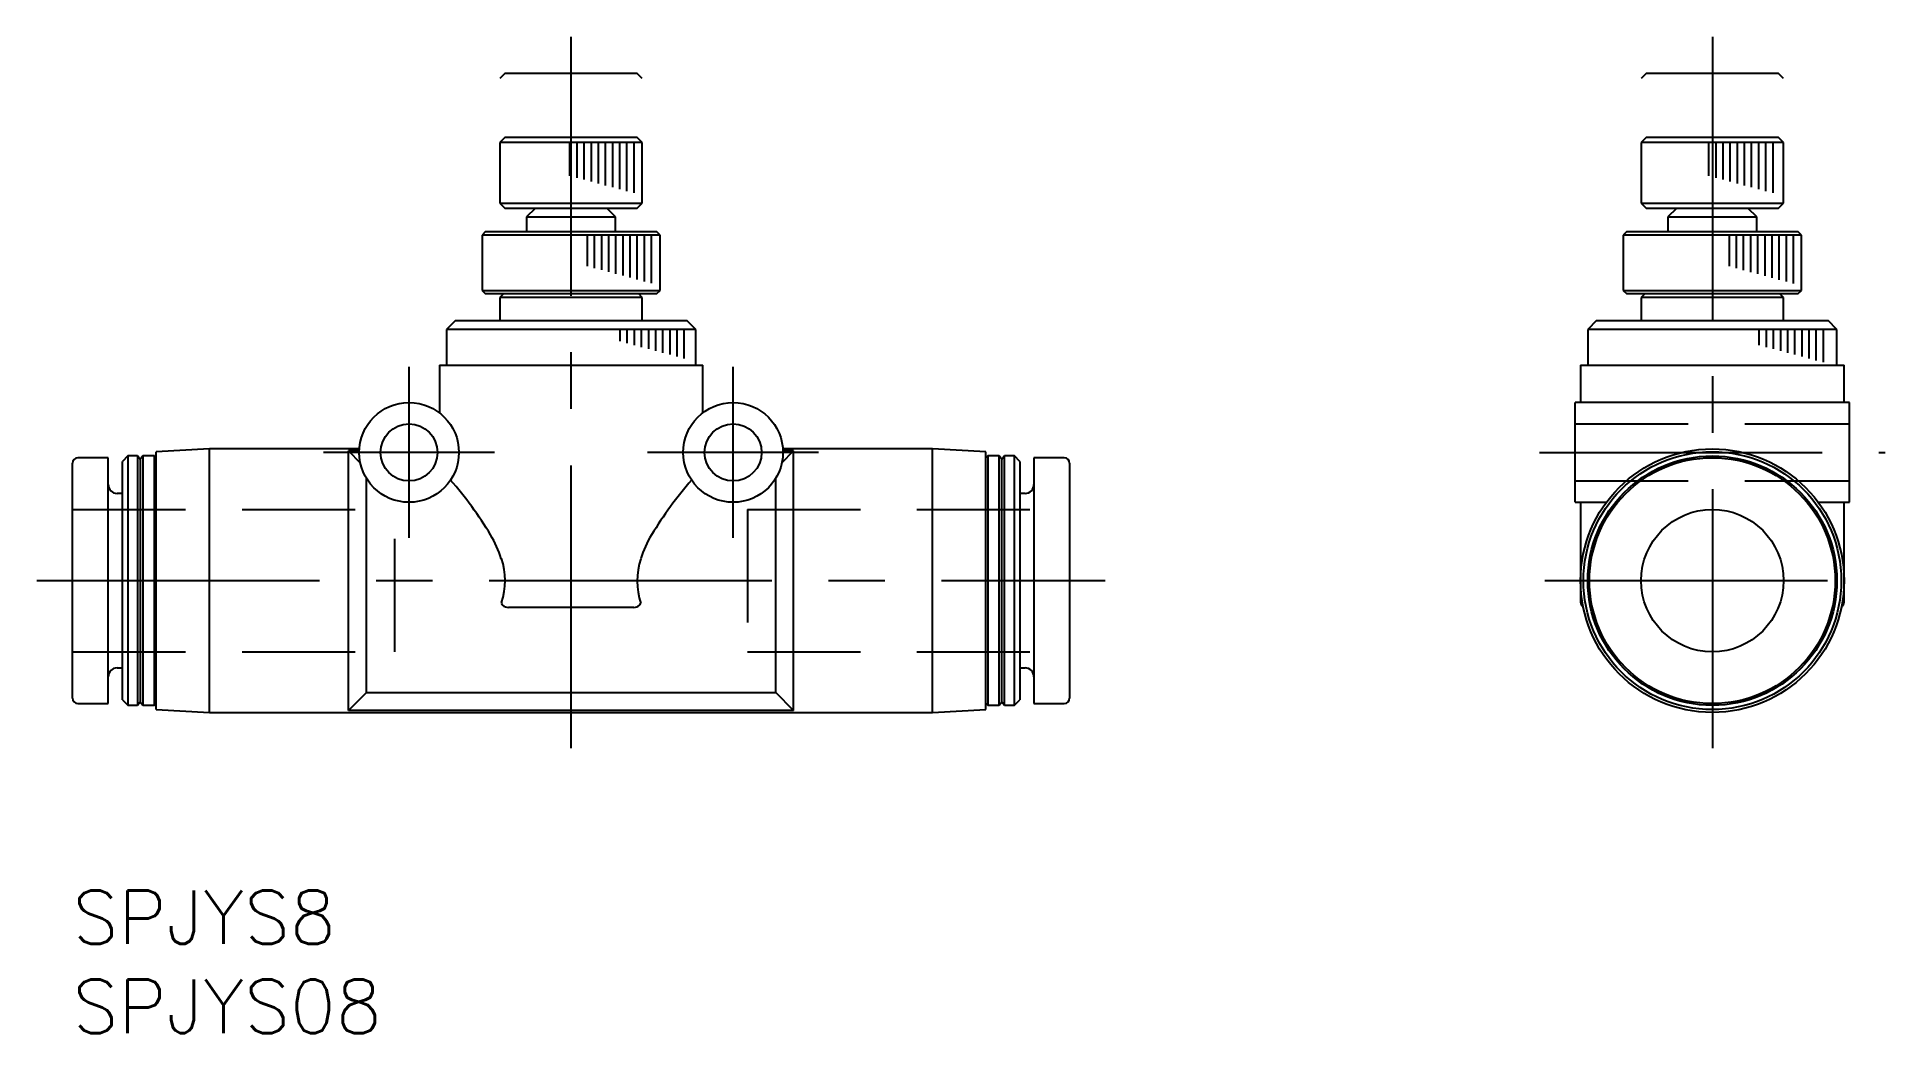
# Model space of a CAD drawing. Extents: x -2 to 102, y -8 to 48.
import ezdxf

# ---------------------------------------------------------------- set-up
doc = ezdxf.new("R2010")
doc.units = 0
doc.header["$LTSCALE"] = 0.5
for name, pattern in [('CENTER', [50.8, 31.75, -6.35, 6.35, -6.35]), ('DASHED', [19.05, 12.7, -6.35]), ('PHANTOM', [63.5, 31.75, -6.35, 6.35, -6.35, 6.35, -6.35])]:
    doc.linetypes.add(name, pattern=pattern)
for name, color, linetype in [('MSM_CENTER', 1, 'CENTER'), ('MSM_CONTINUOUS', 7, 'CONTINUOUS'), ('MSM_DASHED', 4, 'DASHED'), ('MSM_IMAGINARY', 6, 'PHANTOM'), ('MSM_NARROW', 5, 'CONTINUOUS'), ('MSM_PART_NUMBER', 7, 'CONTINUOUS')]:
    doc.layers.add(name, color=color, linetype=linetype)
doc.styles.get("Standard").update_dxf_attribs({"font": 'txt.shx', "height": 1.5, "bigfont": 'bigfont.shx'})

# ---------------------------------------------------------------- blocks, each defined once
blk = doc.blocks.new('*U18')
at = {"layer": 'MSM_PART_NUMBER'}
blk.add_text('SPJYS8', height=3, dxfattribs=at).set_placement((0, -3))
blk = doc.blocks.new('*U19')
at = {"layer": 'MSM_PART_NUMBER'}
blk.add_text('SPJYS08', height=3, dxfattribs=at).set_placement((0, -8))

msp = doc.modelspace()

# ---------------------------------------------------------------- linework, layer by layer
at = {"layer": 'MSM_CENTER'}
for p, q in [((28, 8), (28, 47.93)), ((92.1, 47.93), (92.1, 8)), ((18.9, 19.8), (18.9, 29.4)), ((37.1, 19.8), (37.1, 29.4)), ((23.7, 24.6), (14.1, 24.6)), ((41.9, 24.6), (32.3, 24.6)), ((82.4, 24.6), (101.8, 24.6)), ((-2, 17.4), (58, 17.4)), ((82.7, 17.4), (101.5, 17.4))]:
    msp.add_line(p, q, dxfattribs=at)
at = {"layer": 'MSM_CONTINUOUS'}
for p, q in [((24.3, 42.3), (24, 42)), ((32, 42), (24, 42)), ((24, 42), (24, 38.6)), ((24.3, 42.3), (31.7, 42.3)), ((32, 42), (31.7, 42.3)), ((32, 38.6), (32, 42)), ((88.4, 42.3), (88.1, 42)), ((96.1, 42), (88.1, 42)), ((88.1, 42), (88.1, 38.6)), ((88.4, 42.3), (95.8, 42.3)), ((96.1, 42), (95.8, 42.3)), ((96.1, 38.6), (96.1, 42)), ((24, 38.6), (32, 38.6)), ((24, 38.6), (24.3, 38.3)), ((31.7, 38.3), (32, 38.6)), ((88.1, 38.6), (96.1, 38.6)), ((88.1, 38.6), (88.4, 38.3)), ((95.8, 38.3), (96.1, 38.6)), ((31.7, 38.3), (24.3, 38.3)), ((25.98, 38.3), (25.5, 37.82)), ((25.5, 37.82), (30.5, 37.82)), ((25.5, 37.82), (25.5, 37)), ((30.5, 37.82), (30.02, 38.3)), ((30.5, 37), (30.5, 37.82)), ((95.8, 38.3), (88.4, 38.3)), ((90.08, 38.3), (89.6, 37.82)), ((89.6, 37.82), (94.6, 37.82)), ((89.6, 37.82), (89.6, 37)), ((94.6, 37.82), (94.12, 38.3)), ((94.6, 37), (94.6, 37.82)), ((23.2, 37), (23, 36.8)), ((23, 36.8), (23, 33.7)), ((33, 36.8), (23, 36.8)), ((23.2, 37), (32.8, 37)), ((33, 36.8), (32.8, 37)), ((33, 33.7), (33, 36.8)), ((87.3, 37), (87.1, 36.8)), ((97.1, 36.8), (87.1, 36.8)), ((87.1, 36.8), (87.1, 33.7)), ((87.3, 37), (96.9, 37)), ((97.1, 36.8), (96.9, 37)), ((97.1, 33.7), (97.1, 36.8)), ((23, 33.7), (33, 33.7)), ((23, 33.7), (23.2, 33.5)), ((32.8, 33.5), (23.2, 33.5)), ((24.2, 33.5), (24, 33.3)), ((24, 33.3), (24, 32)), ((32, 33.3), (24, 33.3)), ((32, 33.3), (31.8, 33.5)), ((32, 32), (32, 33.3)), ((32.8, 33.5), (33, 33.7)), ((87.1, 33.7), (97.1, 33.7)), ((87.1, 33.7), (87.3, 33.5)), ((96.9, 33.5), (87.3, 33.5)), ((88.3, 33.5), (88.1, 33.3)), ((88.1, 33.3), (88.1, 32)), ((96.1, 33.3), (88.1, 33.3)), ((96.1, 33.3), (95.9, 33.5)), ((96.1, 32), (96.1, 33.3)), ((96.9, 33.5), (97.1, 33.7)), ((21.5, 32), (21, 31.5)), ((35, 31.5), (21, 31.5)), ((21, 31.5), (21, 29.5)), ((21.5, 32), (34.5, 32)), ((35, 31.5), (34.5, 32)), ((35, 29.5), (35, 31.5)), ((85.6, 32), (85.1, 31.5)), ((99.1, 31.5), (85.1, 31.5)), ((85.1, 31.5), (85.1, 29.5)), ((85.6, 32), (98.6, 32)), ((99.1, 31.5), (98.6, 32)), ((99.1, 29.5), (99.1, 31.5)), ((20.6, 29.5), (35.4, 29.5)), ((20.6, 29.5), (20.6, 26.82)), ((35.4, 26.82), (35.4, 29.5)), ((84.7, 29.5), (84.7, 27.4)), ((84.7, 29.5), (99.5, 29.5)), ((99.5, 27.4), (99.5, 29.5)), ((99.8, 27.4), (84.4, 27.4)), ((84.4, 21.8), (84.4, 27.4)), ((99.8, 21.8), (99.8, 27.4)), ((0, 10.8), (0, 24)), ((2, 24.3), (0.3, 24.3)), ((2, 10.5), (2, 24.3)), ((3.1, 24.4), (2.8, 24.1)), ((2.8, 10.7), (2.8, 24.1)), ((3.1, 24.4), (3.1, 10.4)), ((3.65, 24.4), (3.1, 24.4)), ((3.65, 24.4), (3.65, 10.4)), ((3.8, 24.2), (3.65, 24.4)), ((3.95, 24.4), (3.8, 24.2)), ((3.8, 24.2), (3.8, 10.6)), ((3.95, 24.4), (3.95, 10.4)), ((4.6, 24.4), (3.95, 24.4)), ((4.6, 10.4), (4.6, 24.4)), ((4.7, 24.3), (4.6, 24.4)), ((7.7, 24.8), (4.7, 24.64)), ((4.7, 10.16), (4.7, 24.64)), ((7.7, 10), (7.7, 24.8)), ((16.11, 24.8), (7.7, 24.8)), ((15.5, 10.11), (15.5, 24.69)), ((15.5, 24.69), (16.16, 24.02)), ((16.1, 24.69), (15.5, 24.69)), ((39.84, 24.02), (40.5, 24.69)), ((48.3, 24.8), (39.89, 24.8)), ((40.5, 24.69), (39.9, 24.69)), ((40.5, 10.11), (40.5, 24.69)), ((48.3, 10), (48.3, 24.8)), ((51.3, 24.64), (48.3, 24.8)), ((51.3, 10.16), (51.3, 24.64)), ((51.4, 24.4), (51.3, 24.3)), ((51.4, 24.4), (51.4, 10.4)), ((52.05, 24.4), (51.4, 24.4)), ((52.05, 10.4), (52.05, 24.4)), ((52.2, 24.2), (52.05, 24.4)), ((52.35, 24.4), (52.2, 24.2)), ((52.2, 10.6), (52.2, 24.2)), ((52.35, 10.4), (52.35, 24.4)), ((52.9, 24.4), (52.35, 24.4)), ((53.2, 24.1), (52.9, 24.4)), ((52.9, 10.4), (52.9, 24.4)), ((53.2, 24.1), (53.2, 10.7)), ((55.7, 24.3), (54, 24.3)), ((54, 24.3), (54, 10.5)), ((56, 24), (56, 10.8)), ((16.5, 11.12), (16.5, 23.16)), ((39.5, 11.12), (39.5, 23.16)), ((2.8, 22.3), (2.5, 22.3)), ((53.5, 22.3), (53.2, 22.3)), ((84.4, 21.8), (86.15, 21.8)), ((84.7, 21.8), (84.7, 16.2)), ((98.05, 21.8), (99.8, 21.8)), ((99.5, 16.2), (99.5, 21.8)), ((31.52, 15.9), (24.48, 15.9)), ((2.5, 12.5), (2.8, 12.5)), ((53.2, 12.5), (53.5, 12.5)), ((0.3, 10.5), (2, 10.5)), ((2.8, 10.7), (3.1, 10.4)), ((3.1, 10.4), (3.65, 10.4)), ((3.65, 10.4), (3.8, 10.6)), ((3.8, 10.6), (3.95, 10.4)), ((3.95, 10.4), (4.6, 10.4)), ((4.6, 10.4), (4.7, 10.5)), ((16.5, 11.12), (15.5, 10.11)), ((16.5, 11.12), (39.5, 11.12)), ((40.5, 10.11), (39.5, 11.12)), ((51.3, 10.5), (51.4, 10.4)), ((51.4, 10.4), (52.05, 10.4)), ((52.05, 10.4), (52.2, 10.6)), ((52.2, 10.6), (52.35, 10.4)), ((52.35, 10.4), (52.9, 10.4)), ((52.9, 10.4), (53.2, 10.7)), ((54, 10.5), (55.7, 10.5)), ((4.7, 10.16), (7.7, 10)), ((7.7, 10), (48.3, 10)), ((40.5, 10.11), (15.5, 10.11)), ((48.3, 10), (51.3, 10.16))]:
    msp.add_line(p, q, dxfattribs=at)
for centre, radius in [((18.9, 24.6), 2.8), ((37.1, 24.6), 2.8), ((18.9, 24.6), 1.6), ((37.1, 24.6), 1.6), ((92.1, 17.4), 7.4), ((92.1, 17.4), 7.24), ((92.1, 17.4), 7), ((92.1, 17.4), 6.9), ((92.1, 17.4), 4)]:
    msp.add_circle(centre, radius, dxfattribs=at)
for centre, radius, start, end in [((0.3, 24), 0.3, 90, 180), ((55.7, 24), 0.3, 0, 90), ((5.8, 9.43), 20.58, 30.7953, 41.4351), ((50.2, 9.43), 20.58, 138.5649, 149.2047), ((2.5, 22.8), 0.5, 180, 270), ((53.5, 22.8), 0.5, 270, 0), ((17.36, 16.41), 7.08, 18.2956, 30.1643), ((38.65, 16.41), 7.1, 149.8461, 161.694), ((20.35, 17.4), 3.94, 341.8841, 18.3322), ((35.79, 17.37), 4.07, 161.9687, 197.8182), ((24.25, 16.15), 0.159, 172.2673, 187.7853), ((24.28, 16.16), 0.19, 190.0422, 228.4411), ((24.53, 16.54), 0.644, 234.2244, 265.3537), ((31.47, 16.54), 0.644, 274.6463, 305.7756), ((31.72, 16.16), 0.19, 311.5589, 349.9746), ((85, 16.2), 0.3, 180, 238.8465), ((99.2, 16.2), 0.3, 301.1535, 0), ((2.5, 12), 0.5, 90, 180), ((53.5, 12), 0.5, 0, 90), ((0.3, 10.8), 0.3, 180, 270), ((55.7, 10.8), 0.3, 270, 0)]:
    msp.add_arc(centre, radius, start, end, dxfattribs=at)
at = {"layer": 'MSM_DASHED'}
for p, q in [((84.4, 26.2), (99.8, 26.2)), ((84.4, 23), (99.8, 23)), ((0, 21.4), (18.1, 21.4)), ((18.1, 13.4), (18.1, 21.4)), ((37.9, 21.4), (56, 21.4)), ((37.9, 21.4), (37.9, 13.4)), ((0, 13.4), (18.1, 13.4)), ((37.9, 13.4), (56, 13.4))]:
    msp.add_line(p, q, dxfattribs=at)
at = {"layer": 'MSM_IMAGINARY'}
for p, q in [((24.3, 45.9), (24, 45.6)), ((24.3, 45.9), (31.7, 45.9)), ((32, 45.6), (31.7, 45.9)), ((88.4, 45.9), (88.1, 45.6)), ((88.4, 45.9), (95.8, 45.9)), ((96.1, 45.6), (95.8, 45.9))]:
    msp.add_line(p, q, dxfattribs=at)
at = {"layer": 'MSM_NARROW'}
for p, q in [((27.92, 42), (27.92, 40.13)), ((28.32, 42), (28.32, 40.02)), ((28.72, 42), (28.72, 39.92)), ((29.12, 42), (29.12, 39.81)), ((29.52, 42), (29.52, 39.7)), ((29.92, 42), (29.92, 39.59)), ((30.32, 42), (30.32, 39.49)), ((30.72, 42), (30.72, 39.38)), ((31.12, 42), (31.12, 39.27)), ((31.52, 42), (31.52, 39.17)), ((91.89, 42), (91.89, 40.13)), ((92.29, 42), (92.29, 40.02)), ((92.69, 42), (92.69, 39.92)), ((93.09, 42), (93.09, 39.81)), ((93.49, 42), (93.49, 39.7)), ((93.89, 42), (93.89, 39.59)), ((94.29, 42), (94.29, 39.49)), ((94.69, 42), (94.69, 39.38)), ((95.09, 42), (95.09, 39.27)), ((95.49, 42), (95.49, 39.17)), ((28.9, 36.8), (28.9, 35.06)), ((29.3, 36.8), (29.3, 34.95)), ((29.7, 36.8), (29.7, 34.85)), ((30.1, 36.8), (30.1, 34.74)), ((30.5, 36.8), (30.5, 34.63)), ((30.9, 36.8), (30.9, 34.53)), ((31.3, 36.8), (31.3, 34.42)), ((31.7, 36.8), (31.7, 34.31)), ((32.1, 36.8), (32.1, 34.2)), ((32.5, 36.8), (32.5, 34.1)), ((93.04, 36.8), (93.04, 35.05)), ((93.44, 36.8), (93.44, 34.95)), ((93.84, 36.8), (93.84, 34.84)), ((94.24, 36.8), (94.24, 34.73)), ((94.64, 36.8), (94.64, 34.63)), ((95.04, 36.8), (95.04, 34.52)), ((95.44, 36.8), (95.44, 34.41)), ((95.84, 36.8), (95.84, 34.3)), ((96.24, 36.8), (96.24, 34.2)), ((96.64, 36.8), (96.64, 34.09)), ((30.74, 31.5), (30.74, 30.84)), ((31.14, 31.5), (31.14, 30.73)), ((31.54, 31.5), (31.54, 30.63)), ((31.94, 31.5), (31.94, 30.52)), ((32.34, 31.5), (32.34, 30.41)), ((32.74, 31.5), (32.74, 30.31)), ((33.14, 31.5), (33.14, 30.2)), ((33.54, 31.5), (33.54, 30.09)), ((33.94, 31.5), (33.94, 29.98)), ((34.34, 31.5), (34.34, 29.88)), ((94.72, 31.5), (94.72, 30.63)), ((95.12, 31.5), (95.12, 30.52)), ((95.52, 31.5), (95.52, 30.41)), ((95.92, 31.5), (95.92, 30.31)), ((96.32, 31.5), (96.32, 30.2)), ((96.72, 31.5), (96.72, 30.09)), ((97.12, 31.5), (97.12, 29.98)), ((97.52, 31.5), (97.52, 29.88)), ((97.92, 31.5), (97.92, 29.77)), ((98.32, 31.5), (98.32, 29.66))]:
    msp.add_line(p, q, dxfattribs=at)

# ---------------------------------------------------------------- block references
at = {"layer": 'MSM_CONTINUOUS'}
for name in ['*U18', '*U19']:
    msp.add_blockref(name, (0, 0), dxfattribs=at)

doc.saveas('drawing.dxf')
